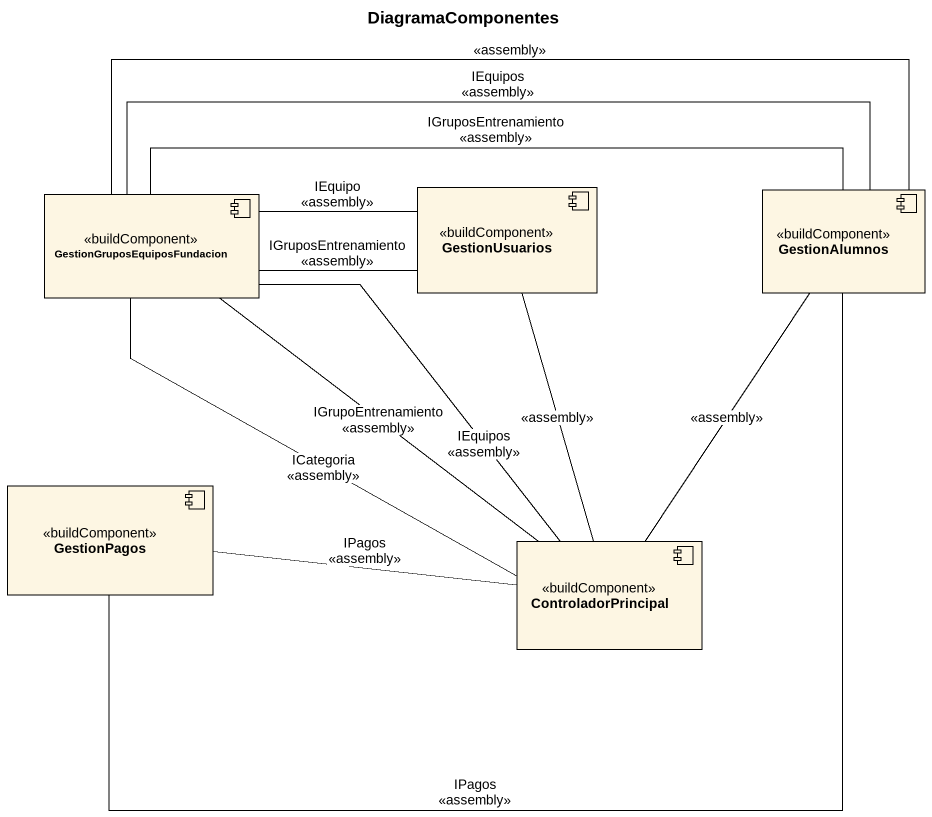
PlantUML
@startuml
title DiagramaComponentes
component "GestionGruposEquiposFundacion" as GestionGruposEquiposFundacio <<buildComponent>>
component GestionUsuarios <<buildComponent>>
component GestionAlumnos <<buildComponent>>
component GestionPagos <<buildComponent>>
component ControladorPrincipal <<buildComponent>>
GestionGruposEquiposFundacio -right- GestionAlumnos : IGruposEntrenamiento\n<<assembly>>
GestionGruposEquiposFundacio -right- GestionAlumnos : IEquipos\n<<assembly>>
GestionUsuarios -left- GestionGruposEquiposFundacio : IGruposEntrenamiento\n<<assembly>>
GestionUsuarios -left- GestionGruposEquiposFundacio : IEquipo\n<<assembly>>
GestionAlumnos -left- GestionGruposEquiposFundacio : <<assembly>>
GestionPagos -right- GestionAlumnos : IPagos\n<<assembly>>
ControladorPrincipal -up- GestionGruposEquiposFundacio : IGrupoEntrenamiento\n<<assembly>>
ControladorPrincipal -up- GestionGruposEquiposFundacio : ICategoria\n<<assembly>>
ControladorPrincipal -up- GestionGruposEquiposFundacio : IEquipos\n<<assembly>>
ControladorPrincipal -up- GestionUsuarios : <<assembly>>
ControladorPrincipal -up- GestionAlumnos : <<assembly>>
ControladorPrincipal -left- GestionPagos : IPagos\n<<assembly>>
@enduml
